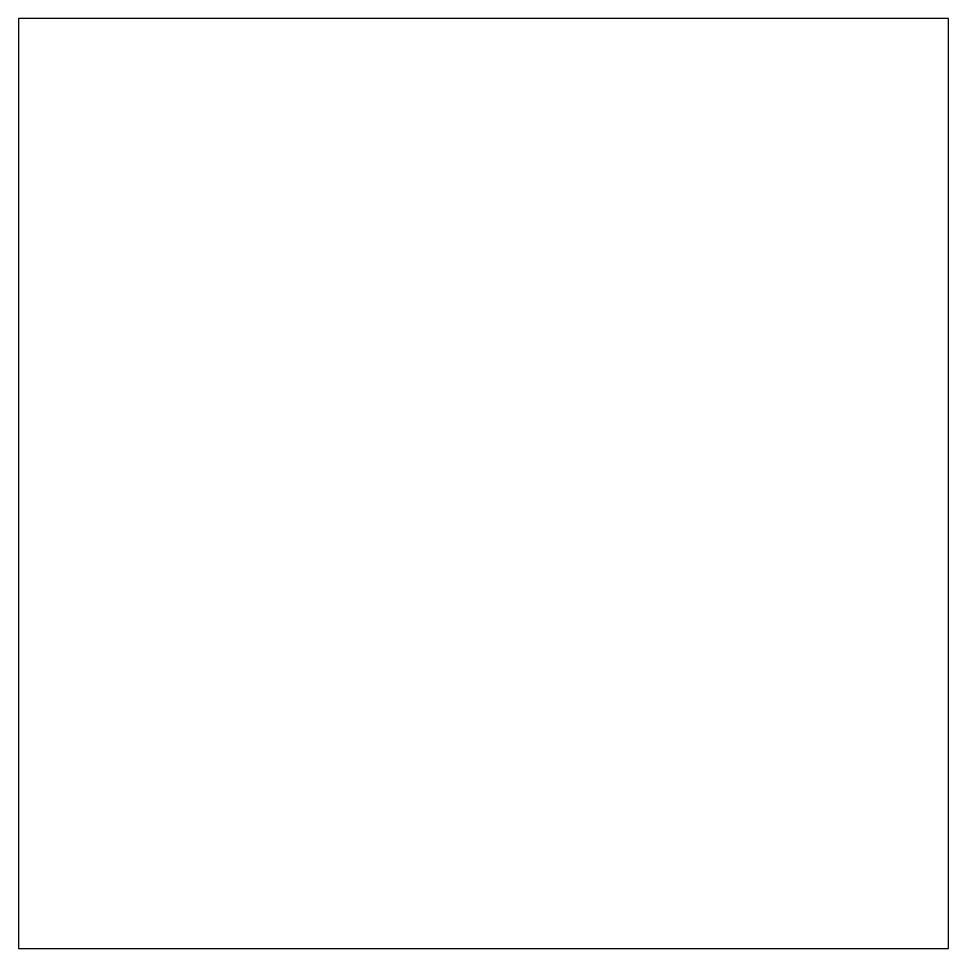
# Model space of a CAD drawing. Header units: metres. Extents: x -6.3 to 6.3, y -6.3 to 6.3.
import ezdxf

# ---------------------------------------------------------------- set-up
doc = ezdxf.new("R2010")
doc.units = ezdxf.units.M
doc.layers.add('Layer_1', color=230, linetype='Continuous')

msp = doc.modelspace()

# ---------------------------------------------------------------- linework, layer by layer
at = {"layer": 'Layer_1'}
msp.add_lwpolyline([(6.35, 6.35), (-6.35, 6.35), (-6.35, -6.35), (6.35, -6.35), (6.35, 6.35)], close=True, dxfattribs=at)

doc.saveas('drawing.dxf')
